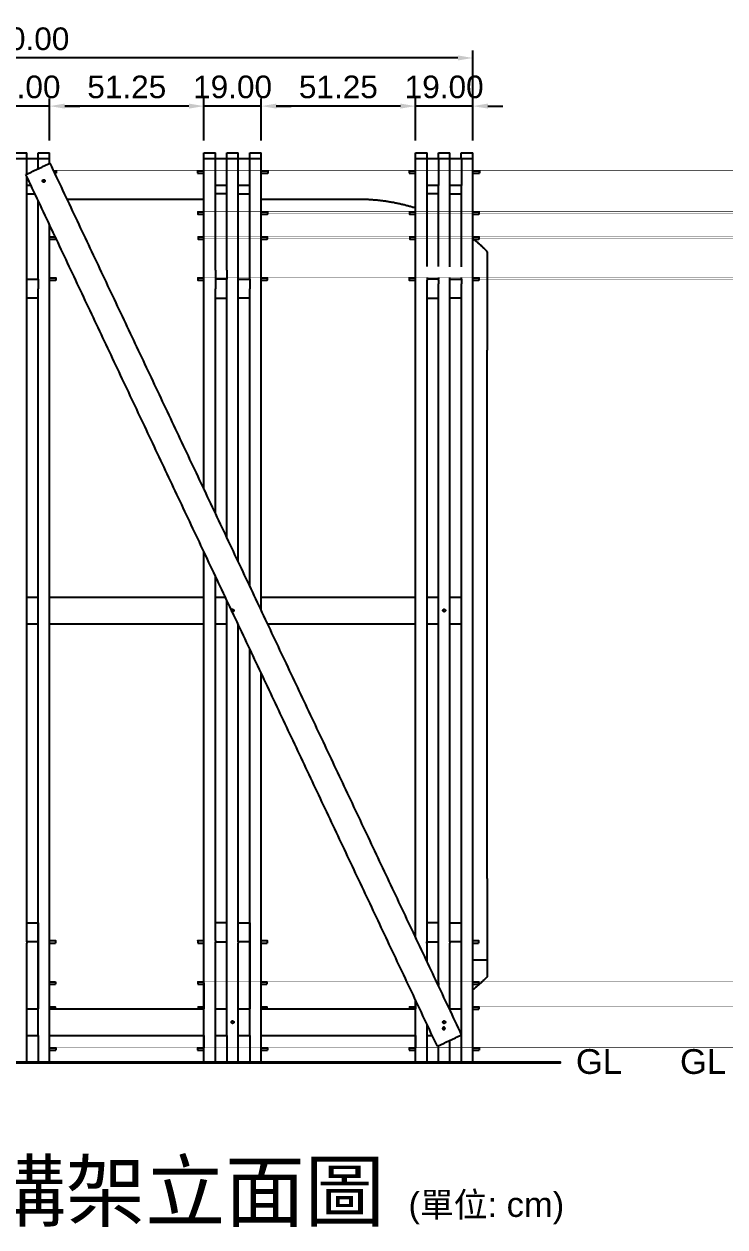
# Model space of a CAD drawing. Header units: millimetres. Extents: x -295 to 1561, y -7 to 1236.
# Drawn here: x 776.6 to 1009.3, y 396.2 to 795.5 of the extents above; entities that cross this region are included whole.
import ezdxf

# ---------------------------------------------------------------- set-up
doc = ezdxf.new("R2010")
doc.units = ezdxf.units.MM
doc.header["$MEASUREMENT"] = 0
for name, color, linetype, true_color in [('00_主架構$02_大斜撐', 7, 'Continuous', 0x7f0000), ('2D標尺寸', 7, 'Continuous', 0x7f0000), ('Make2D', 7, 'Continuous', 0x000000), ('Make2D$可見線$普通線', 7, 'Continuous', 0x000000)]:
    doc.layers.add(name, color=color, linetype=linetype, true_color=true_color)
doc.styles.add('Arial', font='arial.ttf')
doc.dimstyles.new('預設值', dxfattribs={"dimscale": 5, "dimtxt": 1.5, "dimasz": 1, "dimexe": 0.5, "dimexo": 0.5, "dimgap": 0.5, "dimtad": 1, "dimtoh": 1, "dimzin": 1, "dimdsep": 46, "dimtxsty": 'Arial', "dimcen": 0.5, "dimadec": 1, "dimazin": 0, "dimtfac": 1, "dimtdec": 4, "dimtix": 1, "dimtmove": 1, "dimatfit": 3, "dimfxl": 0, "dimtolj": 1, "dimtzin": 1, "dimarcsym": 0})

# ---------------------------------------------------------------- blocks, each defined once
blk = doc.blocks.new('*D1')
at = {"layer": '2D標尺寸', "color": 0, "lineweight": -2}
for p, q in [((625.61, 762.38), (625.61, 786.71)), ((925.61, 762.38), (925.61, 786.71)), ((920.61, 784.21), (630.61, 784.21))]:
    blk.add_line(p, q, dxfattribs=at)
at = {"layer": '2D標尺寸', "color": 0}
for points in [[(630.61, 785.05), (630.61, 783.38), (625.61, 784.21)], [(920.61, 783.38), (920.61, 785.05), (925.61, 784.21)]]:
    blk.add_solid(points, dxfattribs=at)
at = {"layer": 'Defpoints', "color": 0}
for p in [(625.61, 784.21), (625.61, 759.88), (925.61, 759.88)]:
    blk.add_point(p, dxfattribs=at)
at = {"layer": '2D標尺寸', "color": 0, "insert": (775.61, 790.54), "char_height": 7.5, "attachment_point": 5, "style": 'Arial'}
blk.add_mtext('\\A1;300.00', dxfattribs=at)
blk = doc.blocks.new('*D2')
at = {"layer": '2D標尺寸', "color": 0, "lineweight": -2}
for p, q in [((766.07, 756.79), (766.07, 770.73)), ((785.07, 756.8), (785.07, 770.73)), ((761.07, 768.23), (756.07, 768.23)), ((785.07, 768.23), (766.07, 768.23)), ((790.07, 768.23), (795.07, 768.23))]:
    blk.add_line(p, q, dxfattribs=at)
at = {"layer": '2D標尺寸', "color": 0}
for points in [[(761.07, 767.4), (761.07, 769.06), (766.07, 768.23)], [(790.07, 769.06), (790.07, 767.4), (785.07, 768.23)]]:
    blk.add_solid(points, dxfattribs=at)
at = {"layer": 'Defpoints', "color": 0}
for p in [(766.07, 768.23), (766.07, 754.29), (785.07, 754.3)]:
    blk.add_point(p, dxfattribs=at)
at = {"layer": '2D標尺寸', "color": 0, "insert": (775.57, 774.56), "char_height": 7.5, "attachment_point": 5, "style": 'Arial'}
blk.add_mtext('\\A1;19.00', dxfattribs=at)
blk = doc.blocks.new('*D3')
at = {"layer": '2D標尺寸', "color": 0, "lineweight": -2}
for p, q in [((785.07, 756.8), (785.07, 770.73)), ((836.32, 756.79), (836.32, 770.73)), ((831.32, 768.23), (790.07, 768.23))]:
    blk.add_line(p, q, dxfattribs=at)
at = {"layer": '2D標尺寸', "color": 0}
for points in [[(790.07, 769.06), (790.07, 767.4), (785.07, 768.23)], [(831.32, 767.4), (831.32, 769.06), (836.32, 768.23)]]:
    blk.add_solid(points, dxfattribs=at)
at = {"layer": 'Defpoints', "color": 0}
for p in [(785.07, 768.23), (785.07, 754.3), (836.32, 754.29)]:
    blk.add_point(p, dxfattribs=at)
at = {"layer": '2D標尺寸', "color": 0, "insert": (810.69, 774.56), "char_height": 7.5, "attachment_point": 5, "style": 'Arial'}
blk.add_mtext('\\A1;51.25', dxfattribs=at)
blk = doc.blocks.new('*D4')
at = {"layer": '00_主架構$02_大斜撐', "color": 0, "lineweight": -2}
for p, q in [((906.57, 756.8), (906.57, 770.73)), ((925.57, 756.8), (925.57, 770.73)), ((901.57, 768.23), (896.57, 768.23)), ((925.57, 768.23), (906.57, 768.23)), ((930.57, 768.23), (935.57, 768.23))]:
    blk.add_line(p, q, dxfattribs=at)
at = {"layer": '00_主架構$02_大斜撐', "color": 0}
for points in [[(901.57, 767.4), (901.57, 769.06), (906.57, 768.23)], [(930.57, 769.06), (930.57, 767.4), (925.57, 768.23)]]:
    blk.add_solid(points, dxfattribs=at)
at = {"layer": 'Defpoints', "color": 0}
for p in [(906.57, 768.23), (906.57, 754.3), (925.57, 754.3)]:
    blk.add_point(p, dxfattribs=at)
at = {"layer": '00_主架構$02_大斜撐', "color": 0, "insert": (916.07, 774.56), "char_height": 7.5, "attachment_point": 5, "style": 'Arial'}
blk.add_mtext('\\A1;19.00', dxfattribs=at)
blk = doc.blocks.new('*D5')
at = {"layer": '00_主架構$02_大斜撐', "color": 0, "lineweight": -2}
for p, q in [((855.32, 756.8), (855.32, 770.73)), ((906.57, 756.8), (906.57, 770.73)), ((901.57, 768.23), (860.32, 768.23))]:
    blk.add_line(p, q, dxfattribs=at)
at = {"layer": '00_主架構$02_大斜撐', "color": 0}
for points in [[(860.32, 769.06), (860.32, 767.4), (855.32, 768.23)], [(901.57, 767.4), (901.57, 769.06), (906.57, 768.23)]]:
    blk.add_solid(points, dxfattribs=at)
at = {"layer": 'Defpoints', "color": 0}
for p in [(855.32, 768.23), (855.32, 754.3), (906.57, 754.3)]:
    blk.add_point(p, dxfattribs=at)
at = {"layer": '00_主架構$02_大斜撐', "color": 0, "insert": (880.94, 774.56), "char_height": 7.5, "attachment_point": 5, "style": 'Arial'}
blk.add_mtext('\\A1;51.25', dxfattribs=at)
blk = doc.blocks.new('*D6')
at = {"layer": '00_主架構$02_大斜撐', "color": 0, "lineweight": -2}
for p, q in [((836.32, 756.8), (836.32, 770.73)), ((855.32, 756.8), (855.32, 770.73)), ((831.32, 768.23), (826.32, 768.23)), ((855.32, 768.23), (836.32, 768.23)), ((860.32, 768.23), (865.32, 768.23))]:
    blk.add_line(p, q, dxfattribs=at)
at = {"layer": '00_主架構$02_大斜撐', "color": 0}
for points in [[(831.32, 767.4), (831.32, 769.06), (836.32, 768.23)], [(860.32, 769.06), (860.32, 767.4), (855.32, 768.23)]]:
    blk.add_solid(points, dxfattribs=at)
at = {"layer": 'Defpoints', "color": 0}
for p in [(836.32, 768.23), (836.32, 754.3), (855.32, 754.3)]:
    blk.add_point(p, dxfattribs=at)
at = {"layer": '00_主架構$02_大斜撐', "color": 0, "insert": (845.82, 774.56), "char_height": 7.5, "attachment_point": 5, "style": 'Arial'}
blk.add_mtext('\\A1;19.00', dxfattribs=at)

msp = doc.modelspace()

# ---------------------------------------------------------------- linework, layer by layer
at = {"layer": 'Make2D'}
for points in [[(597.68, 450.833), (954.748, 450.833), (954.748, 450.845), (597.68, 450.845)], [(597.68, 450.83), (954.748, 450.83), (954.748, 450.843), (597.68, 450.843)], [(597.68, 450.823), (954.748, 450.823), (954.748, 450.836), (597.68, 450.836)], [(597.68, 450.815), (954.748, 450.815), (954.748, 450.827), (597.68, 450.827)], [(597.68, 450.809), (954.748, 450.809), (954.748, 450.822), (597.68, 450.822)], [(597.68, 450.809), (954.748, 450.809), (954.748, 450.821), (597.68, 450.821)], [(597.68, 450.807), (954.748, 450.807), (954.748, 450.82), (597.68, 450.82)], [(597.68, 450.806), (954.748, 450.806), (954.748, 450.819), (597.68, 450.819)], [(597.68, 450.805), (954.748, 450.805), (954.748, 450.818), (597.68, 450.818)], [(597.68, 450.802), (954.748, 450.802), (954.748, 450.814), (597.68, 450.814)], [(597.68, 450.8), (954.748, 450.8), (954.748, 450.812), (597.68, 450.812)], [(597.68, 450.799), (954.748, 450.799), (954.748, 450.812), (597.68, 450.812)], [(597.68, 450.797), (954.748, 450.797), (954.748, 450.809), (597.68, 450.809)], [(597.68, 450.791), (954.748, 450.791), (954.748, 450.804), (597.68, 450.804)], [(597.68, 450.786), (954.748, 450.786), (954.748, 450.799), (597.68, 450.799)], [(597.68, 450.785), (954.748, 450.785), (954.748, 450.798), (597.68, 450.798)], [(597.68, 450.784), (954.748, 450.784), (954.748, 450.796), (597.68, 450.796)], [(597.68, 450.783), (954.748, 450.783), (954.748, 450.795), (597.68, 450.795)], [(597.68, 450.782), (954.748, 450.782), (954.748, 450.794), (597.68, 450.794)], [(597.68, 450.779), (954.748, 450.779), (954.748, 450.791), (597.68, 450.791)], [(597.68, 450.779), (954.748, 450.779), (954.748, 450.791), (597.68, 450.791)], [(597.68, 450.778), (954.748, 450.778), (954.748, 450.79), (597.68, 450.79)], [(597.68, 450.777), (954.748, 450.777), (954.748, 450.789), (597.68, 450.789)], [(597.68, 450.776), (954.748, 450.776), (954.748, 450.788), (597.68, 450.788)], [(597.68, 450.774), (954.748, 450.774), (954.748, 450.786), (597.68, 450.786)], [(597.68, 450.772), (954.748, 450.772), (954.748, 450.785), (597.68, 450.785)], [(597.68, 450.773), (954.748, 450.773), (954.748, 450.785), (597.68, 450.785)], [(597.68, 450.77), (954.748, 450.77), (954.748, 450.783), (597.68, 450.783)], [(597.68, 450.764), (954.748, 450.764), (954.748, 450.777), (597.68, 450.777)], [(597.68, 450.763), (954.748, 450.763), (954.748, 450.776), (597.68, 450.776)], [(597.68, 450.763), (954.748, 450.763), (954.748, 450.776), (597.68, 450.776)], [(597.68, 450.762), (954.748, 450.762), (954.748, 450.775), (597.68, 450.775)], [(597.68, 450.76), (954.748, 450.76), (954.748, 450.773), (597.68, 450.773)], [(597.68, 450.755), (954.748, 450.755), (954.748, 450.768), (597.68, 450.768)], [(597.68, 450.755), (954.748, 450.755), (954.748, 450.768), (597.68, 450.768)], [(597.68, 450.755), (954.748, 450.755), (954.748, 450.768), (597.68, 450.768)], [(597.68, 450.754), (954.748, 450.754), (954.748, 450.767), (597.68, 450.767)], [(597.68, 450.755), (954.748, 450.755), (954.748, 450.767), (597.68, 450.767)], [(597.68, 450.753), (954.748, 450.753), (954.748, 450.766), (597.68, 450.766)], [(597.68, 450.75), (954.748, 450.75), (954.748, 450.763), (597.68, 450.763)], [(597.68, 450.75), (954.748, 450.75), (954.748, 450.762), (597.68, 450.762)], [(597.68, 450.748), (954.748, 450.748), (954.748, 450.761), (597.68, 450.761)], [(597.68, 450.746), (954.748, 450.746), (954.748, 450.759), (597.68, 450.759)], [(597.68, 450.746), (954.748, 450.746), (954.748, 450.759), (597.68, 450.759)], [(597.68, 450.745), (954.748, 450.745), (954.748, 450.757), (597.68, 450.757)], [(597.68, 450.742), (954.748, 450.742), (954.748, 450.754), (597.68, 450.754)], [(597.68, 450.74), (954.748, 450.74), (954.748, 450.753), (597.68, 450.753)], [(597.68, 450.739), (954.748, 450.739), (954.748, 450.752), (597.68, 450.752)], [(597.68, 450.738), (954.748, 450.738), (954.748, 450.751), (597.68, 450.751)], [(597.68, 450.737), (954.748, 450.737), (954.748, 450.75), (597.68, 450.75)], [(597.68, 450.737), (954.748, 450.737), (954.748, 450.749), (597.68, 450.749)], [(597.68, 450.737), (954.748, 450.737), (954.748, 450.749), (597.68, 450.749)], [(597.68, 450.735), (954.748, 450.735), (954.748, 450.747), (597.68, 450.747)], [(597.68, 450.734), (954.748, 450.734), (954.748, 450.746), (597.68, 450.746)], [(597.68, 450.732), (954.748, 450.732), (954.748, 450.745), (597.68, 450.745)], [(597.68, 450.731), (954.748, 450.731), (954.748, 450.744), (597.68, 450.744)], [(597.68, 450.729), (954.748, 450.729), (954.748, 450.741), (597.68, 450.741)], [(597.68, 450.728), (954.748, 450.728), (954.748, 450.74), (597.68, 450.74)], [(597.68, 450.727), (954.748, 450.727), (954.748, 450.74), (597.68, 450.74)], [(597.68, 450.726), (954.748, 450.726), (954.748, 450.739), (597.68, 450.739)], [(597.68, 450.724), (954.748, 450.724), (954.748, 450.736), (597.68, 450.736)], [(597.68, 450.719), (954.748, 450.719), (954.748, 450.732), (597.68, 450.732)], [(597.68, 450.719), (954.748, 450.719), (954.748, 450.732), (597.68, 450.732)], [(597.68, 450.719), (954.748, 450.719), (954.748, 450.731), (597.68, 450.731)], [(597.68, 450.718), (954.748, 450.718), (954.748, 450.731), (597.68, 450.731)], [(597.68, 450.718), (954.748, 450.718), (954.748, 450.73), (597.68, 450.73)], [(597.68, 450.717), (954.748, 450.717), (954.748, 450.729), (597.68, 450.729)], [(597.68, 450.717), (954.748, 450.717), (954.748, 450.729), (597.68, 450.729)], [(597.68, 450.716), (954.748, 450.716), (954.748, 450.728), (597.68, 450.728)], [(597.68, 450.713), (954.748, 450.713), (954.748, 450.726), (597.68, 450.726)], [(597.68, 450.713), (954.748, 450.713), (954.748, 450.725), (597.68, 450.725)], [(597.68, 450.711), (954.748, 450.711), (954.748, 450.723), (597.68, 450.723)], [(597.68, 450.711), (954.748, 450.711), (954.748, 450.723), (597.68, 450.723)], [(597.68, 450.71), (954.748, 450.71), (954.748, 450.722), (597.68, 450.722)], [(597.68, 450.709), (954.748, 450.709), (954.748, 450.722), (597.68, 450.722)], [(597.68, 450.71), (954.748, 450.71), (954.748, 450.722), (597.68, 450.722)], [(597.68, 450.709), (954.748, 450.709), (954.748, 450.721), (597.68, 450.721)], [(597.68, 450.706), (954.748, 450.706), (954.748, 450.719), (597.68, 450.719)], [(597.68, 450.705), (954.748, 450.705), (954.748, 450.717), (597.68, 450.717)], [(597.68, 450.704), (954.748, 450.704), (954.748, 450.716), (597.68, 450.716)], [(597.68, 450.701), (954.748, 450.701), (954.748, 450.714), (597.68, 450.714)], [(597.68, 450.701), (954.748, 450.701), (954.748, 450.714), (597.68, 450.714)], [(597.68, 450.695), (954.748, 450.695), (954.748, 450.708), (597.68, 450.708)], [(597.68, 450.695), (954.748, 450.695), (954.748, 450.708), (597.68, 450.708)], [(597.68, 450.692), (954.748, 450.692), (954.748, 450.705), (597.68, 450.705)], [(597.68, 450.691), (954.748, 450.691), (954.748, 450.704), (597.68, 450.704)], [(597.68, 450.69), (954.748, 450.69), (954.748, 450.703), (597.68, 450.703)], [(597.68, 450.691), (954.748, 450.691), (954.748, 450.703), (597.68, 450.703)], [(597.68, 450.688), (954.748, 450.688), (954.748, 450.701), (597.68, 450.701)], [(597.68, 450.688), (954.748, 450.688), (954.748, 450.701), (597.68, 450.701)], [(597.68, 450.687), (954.748, 450.687), (954.748, 450.7), (597.68, 450.7)], [(597.68, 450.685), (954.748, 450.685), (954.748, 450.698), (597.68, 450.698)], [(597.68, 450.683), (954.748, 450.683), (954.748, 450.696), (597.68, 450.696)], [(597.68, 450.683), (954.748, 450.683), (954.748, 450.696), (597.68, 450.696)], [(597.68, 450.682), (954.748, 450.682), (954.748, 450.695), (597.68, 450.695)], [(597.68, 450.682), (954.748, 450.682), (954.748, 450.695), (597.68, 450.695)], [(597.68, 450.681), (954.748, 450.681), (954.748, 450.694), (597.68, 450.694)], [(597.68, 450.677), (954.748, 450.677), (954.748, 450.69), (597.68, 450.69)], [(597.68, 450.673), (954.748, 450.673), (954.748, 450.685), (597.68, 450.685)], [(597.68, 450.67), (954.748, 450.67), (954.748, 450.683), (597.68, 450.683)], [(597.68, 450.665), (954.748, 450.665), (954.748, 450.678), (597.68, 450.678)], [(597.68, 450.664), (954.748, 450.664), (954.748, 450.677), (597.68, 450.677)], [(597.68, 450.663), (954.748, 450.663), (954.748, 450.676), (597.68, 450.676)], [(597.68, 450.66), (954.748, 450.66), (954.748, 450.673), (597.68, 450.673)], [(597.68, 450.659), (954.748, 450.659), (954.748, 450.672), (597.68, 450.672)], [(597.68, 450.655), (954.748, 450.655), (954.748, 450.668), (597.68, 450.668)], [(597.68, 450.642), (954.748, 450.642), (954.748, 450.654), (597.68, 450.654)], [(597.68, 450.637), (954.748, 450.637), (954.748, 450.649), (597.68, 450.649)]]:
    msp.add_lwpolyline(points, close=True, dxfattribs=at)
at = {"layer": 'Make2D$可見線$普通線'}
for points in [[(773.677, 752.688), (775.577, 752.688), (777.477, 752.688)], [(773.677, 750.81), (775.577, 750.81), (777.477, 750.81)], [(777.477, 750.81), (777.477, 751.749), (777.477, 752.688)], [(777.477, 750.81), (779.377, 750.81), (781.277, 750.81)], [(777.477, 745.653), (777.477, 748.231), (777.477, 750.81)], [(781.271, 750.81), (781.271, 751.749), (781.271, 752.688)], [(781.271, 752.688), (783.171, 752.688), (785.071, 752.688)], [(781.277, 747.447), (781.277, 749.128), (781.277, 750.81)], [(781.277, 750.81), (783.177, 750.81), (785.077, 750.81)], [(785.071, 750.81), (785.071, 751.749), (785.071, 752.688)], [(785.077, 749.242), (785.077, 750.026), (785.077, 750.81)], [(836.327, 750.81), (836.327, 751.749), (836.327, 752.688)], [(836.327, 752.688), (838.227, 752.688), (840.127, 752.688)], [(836.327, 641.124), (836.327, 695.967), (836.327, 750.81)], [(836.327, 750.81), (838.227, 750.81), (840.127, 750.81)], [(840.127, 750.81), (840.127, 751.749), (840.127, 752.688)], [(840.127, 741.91), (840.127, 746.36), (840.127, 750.81)], [(840.127, 750.81), (842.027, 750.81), (843.927, 750.81)], [(843.927, 750.81), (843.927, 751.749), (843.927, 752.688)], [(843.927, 752.688), (845.827, 752.688), (847.727, 752.688)], [(843.927, 713.747), (843.927, 732.278), (843.927, 750.81)], [(843.927, 750.81), (845.827, 750.81), (847.727, 750.81)], [(847.727, 750.81), (847.727, 751.749), (847.727, 752.688)], [(847.727, 750.81), (849.627, 750.81), (851.527, 750.81)], [(847.727, 712.553), (847.727, 731.681), (847.727, 750.81)], [(851.521, 750.81), (851.521, 751.749), (851.521, 752.688)], [(851.521, 752.688), (853.421, 752.688), (855.321, 752.688)], [(851.527, 712.553), (851.527, 731.681), (851.527, 750.81)], [(851.527, 750.81), (853.427, 750.81), (855.327, 750.81)], [(855.321, 750.81), (855.321, 751.749), (855.321, 752.688)], [(855.327, 600.887), (855.327, 675.848), (855.327, 750.81)], [(906.577, 750.81), (906.577, 751.749), (906.577, 752.688)], [(906.577, 752.688), (908.475, 752.688), (910.373, 752.688)], [(906.577, 492.352), (906.577, 621.581), (906.577, 750.81)], [(906.577, 750.81), (908.476, 750.81), (910.375, 750.81)], [(910.377, 750.81), (910.377, 751.749), (910.377, 752.688)], [(910.377, 750.81), (912.276, 750.81), (914.175, 750.81)], [(910.377, 714.959), (910.377, 732.884), (910.377, 750.81)], [(914.177, 750.81), (914.177, 751.749), (914.177, 752.688)], [(914.177, 752.688), (916.075, 752.688), (917.973, 752.688)], [(914.177, 750.81), (916.076, 750.81), (917.975, 750.81)], [(914.177, 750.81), (914.177, 746.36), (914.177, 741.91)], [(917.977, 750.81), (917.977, 751.749), (917.977, 752.688)], [(917.977, 741.91), (917.977, 746.36), (917.977, 750.81)], [(917.977, 750.81), (919.875, 750.81), (921.772, 750.81)], [(921.771, 750.81), (921.771, 751.749), (921.771, 752.688)], [(921.771, 752.688), (923.67, 752.688), (925.568, 752.688)], [(921.777, 750.81), (923.675, 750.81), (925.572, 750.81)], [(921.777, 750.81), (921.777, 746.36), (921.777, 741.91)], [(925.571, 750.81), (925.571, 751.749), (925.571, 752.688)], [(925.577, 450.81), (925.577, 600.81), (925.577, 750.81)], [(777.192, 745.518), (781.215, 747.418), (785.238, 749.318)], [(921.875, 459.956), (853.557, 604.636), (785.238, 749.317)], [(786.446, 746.76), (786.837, 746.76), (787.228, 746.76)], [(787.228, 746.76), (787.24, 746.76), (787.251, 746.76)], [(834.181, 746.76), (835.254, 746.76), (836.327, 746.76)], [(855.327, 746.76), (856.403, 746.76), (857.478, 746.76)], [(857.478, 746.76), (857.49, 746.76), (857.501, 746.76)], [(904.431, 746.76), (905.504, 746.76), (906.577, 746.76)], [(925.577, 746.76), (926.653, 746.76), (927.728, 746.76)], [(927.728, 746.76), (927.74, 746.76), (927.751, 746.76)], [(845.454, 600.953), (811.322, 673.234), (777.19, 745.516)], [(777.477, 712.553), (777.477, 728.731), (777.477, 744.909)], [(786.823, 745.96), (787.026, 745.96), (787.228, 745.96)], [(787.228, 745.96), (787.24, 745.96), (787.251, 745.96)], [(834.181, 745.96), (835.254, 745.96), (836.327, 745.96)], [(855.327, 745.96), (856.403, 745.96), (857.478, 745.96)], [(857.478, 745.96), (857.49, 745.96), (857.501, 745.96)], [(904.431, 745.96), (905.504, 745.96), (906.577, 745.96)], [(925.577, 745.96), (926.653, 745.96), (927.728, 745.96)], [(927.728, 745.96), (927.74, 745.96), (927.751, 745.96)], [(778.893, 741.91), (778.185, 741.91), (777.477, 741.91)], [(777.477, 739.058), (778.858, 739.058), (780.24, 739.058)], [(840.127, 713.747), (840.127, 727.828), (840.127, 741.91)], [(843.927, 741.91), (842.027, 741.91), (840.127, 741.91)], [(843.927, 739.058), (842.027, 739.058), (840.127, 739.058)], [(851.527, 741.91), (849.627, 741.91), (847.727, 741.91)], [(847.727, 739.058), (849.627, 739.058), (851.527, 739.058)], [(914.175, 741.91), (912.276, 741.91), (910.377, 741.91)], [(914.173, 739.058), (912.275, 739.058), (910.377, 739.058)], [(914.177, 714.959), (914.177, 728.434), (914.177, 741.91)], [(917.977, 714.915), (917.977, 728.412), (917.977, 741.91)], [(921.774, 741.91), (919.876, 741.91), (917.977, 741.91)], [(917.977, 739.058), (919.875, 739.058), (921.773, 739.058)], [(921.777, 714.915), (921.777, 728.412), (921.777, 741.91)], [(781.277, 712.553), (781.277, 724.707), (781.277, 736.862)], [(836.327, 737.267), (813.627, 737.267), (790.928, 737.267)], [(887.489, 737.267), (871.408, 737.267), (855.327, 737.267)], [(834.308, 733.13), (835.318, 733.13), (836.327, 733.13)], [(834.308, 732.33), (835.318, 732.33), (836.327, 732.33)], [(855.327, 733.13), (856.356, 733.13), (857.385, 733.13)], [(855.327, 732.33), (856.356, 732.33), (857.385, 732.33)], [(904.558, 733.13), (905.568, 733.13), (906.577, 733.13)], [(904.558, 732.33), (905.568, 732.33), (906.577, 732.33)], [(925.577, 733.13), (926.606, 733.13), (927.635, 733.13)], [(925.577, 732.33), (926.606, 732.33), (927.635, 732.33)], [(785.077, 450.81), (785.077, 589.812), (785.077, 728.814)], [(785.077, 724.839), (786.016, 724.839), (786.954, 724.839)], [(785.077, 724.039), (786.052, 724.039), (787.027, 724.039)], [(787.027, 724.686), (787.027, 724.362), (787.027, 724.039)], [(834.441, 724.839), (835.384, 724.839), (836.327, 724.839)], [(834.441, 724.039), (835.384, 724.039), (836.327, 724.039)], [(855.327, 724.839), (856.302, 724.839), (857.277, 724.839)], [(855.327, 724.039), (856.302, 724.039), (857.277, 724.039)], [(904.691, 724.839), (905.634, 724.839), (906.577, 724.839)], [(904.691, 724.039), (905.634, 724.039), (906.577, 724.039)], [(925.577, 724.839), (926.552, 724.839), (927.527, 724.839)], [(925.577, 724.039), (926.552, 724.039), (927.527, 724.039)], [(927.527, 724.839), (927.562, 724.839), (927.597, 724.839)], [(927.527, 724.039), (927.562, 724.039), (927.597, 724.039)], [(777.477, 710.774), (777.477, 711.664), (777.477, 712.553)], [(777.477, 708.896), (777.477, 709.835), (777.477, 710.774)], [(777.477, 710.774), (779.377, 710.774), (781.277, 710.774)], [(781.277, 710.774), (781.277, 711.664), (781.277, 712.553)], [(781.277, 710.774), (781.277, 709.201), (781.277, 707.628)], [(785.077, 711.21), (786.085, 711.21), (787.092, 711.21)], [(834.239, 711.21), (835.283, 711.21), (836.327, 711.21)], [(840.127, 713.747), (840.127, 712.26), (840.127, 710.774)], [(840.127, 710.774), (840.127, 709.201), (840.127, 707.628)], [(843.927, 710.774), (842.027, 710.774), (840.127, 710.774)], [(843.927, 713.747), (843.927, 712.26), (843.927, 710.774)], [(843.927, 708.896), (843.927, 709.835), (843.927, 710.774)], [(847.727, 710.774), (847.727, 711.664), (847.727, 712.553)], [(847.727, 708.896), (847.727, 709.835), (847.727, 710.774)], [(847.727, 710.774), (849.627, 710.774), (851.527, 710.774)], [(851.527, 710.774), (851.527, 711.664), (851.527, 712.553)], [(851.527, 710.774), (851.527, 709.201), (851.527, 707.628)], [(855.327, 711.21), (856.335, 711.21), (857.342, 711.21)], [(904.489, 711.21), (905.533, 711.21), (906.577, 711.21)], [(910.377, 711.21), (910.377, 710.992), (910.377, 710.774)], [(910.377, 710.774), (910.377, 710.594), (910.377, 710.413)], [(914.173, 710.774), (912.275, 710.774), (910.377, 710.774)], [(914.177, 711.21), (914.177, 710.992), (914.177, 710.774)], [(914.177, 710.413), (914.177, 710.594), (914.177, 710.774)], [(917.977, 710.774), (917.977, 710.992), (917.977, 711.21)], [(917.977, 710.413), (917.977, 710.594), (917.977, 710.774)], [(917.977, 710.774), (919.875, 710.774), (921.773, 710.774)], [(921.777, 710.774), (921.777, 710.992), (921.777, 711.21)], [(921.777, 710.774), (921.777, 710.594), (921.777, 710.413)], [(925.577, 711.21), (926.585, 711.21), (927.592, 711.21)], [(777.477, 491.21), (777.477, 600.053), (777.477, 708.896)], [(781.277, 459.71), (781.277, 583.669), (781.277, 707.628)], [(785.077, 710.41), (786.085, 710.41), (787.092, 710.41)], [(834.239, 710.41), (835.283, 710.41), (836.327, 710.41)], [(840.127, 633.076), (840.127, 670.352), (840.127, 707.628)], [(843.927, 625.029), (843.927, 666.962), (843.927, 708.896)], [(847.727, 616.981), (847.727, 662.939), (847.727, 708.896)], [(851.527, 608.934), (851.527, 658.281), (851.527, 707.628)], [(855.327, 710.41), (856.335, 710.41), (857.342, 710.41)], [(904.489, 710.41), (905.533, 710.41), (906.577, 710.41)], [(910.377, 709.211), (910.377, 709.812), (910.377, 710.413)], [(910.377, 491.21), (910.377, 600.21), (910.377, 709.211)], [(914.177, 710.413), (914.177, 709.826), (914.177, 709.24)], [(914.177, 476.258), (914.177, 592.749), (914.177, 709.24)], [(917.977, 709.24), (917.977, 709.826), (917.977, 710.413)], [(917.977, 491.21), (917.977, 600.225), (917.977, 709.24)], [(921.777, 710.413), (921.777, 709.812), (921.777, 709.211)], [(921.777, 460.163), (921.777, 584.687), (921.777, 709.211)], [(925.577, 710.41), (926.585, 710.41), (927.592, 710.41)], [(781.277, 704.481), (779.377, 704.481), (777.477, 704.481)], [(840.127, 704.481), (842.027, 704.481), (843.927, 704.481)], [(851.527, 704.481), (849.627, 704.481), (847.727, 704.481)], [(910.377, 704.481), (912.275, 704.481), (914.173, 704.481)], [(921.773, 704.481), (919.875, 704.481), (917.977, 704.481)], [(930.397, 511.891), (930.397, 599.579), (930.397, 687.267)], [(836.327, 450.81), (836.327, 535.545), (836.327, 620.28)], [(840.127, 491.21), (840.127, 551.721), (840.127, 612.233)], [(777.477, 605.26), (779.377, 605.26), (781.277, 605.26)], [(785.077, 605.26), (810.702, 605.26), (836.327, 605.26)], [(840.127, 605.26), (841.773, 605.26), (843.42, 605.26)], [(843.927, 459.71), (843.927, 531.947), (843.927, 604.185)], [(855.327, 605.26), (880.952, 605.26), (906.577, 605.26)], [(910.377, 605.26), (912.277, 605.26), (914.177, 605.26)], [(917.977, 605.26), (919.877, 605.26), (921.777, 605.26)], [(913.827, 456.155), (879.764, 528.293), (845.7, 600.43)], [(777.477, 596.36), (779.377, 596.36), (781.277, 596.36)], [(785.077, 596.36), (810.702, 596.36), (836.327, 596.36)], [(840.127, 596.36), (842.027, 596.36), (843.927, 596.36)], [(847.727, 491.21), (847.727, 543.674), (847.727, 596.138)], [(857.465, 596.36), (882.021, 596.36), (906.577, 596.36)], [(910.377, 596.36), (912.277, 596.36), (914.177, 596.36)], [(917.977, 596.36), (919.877, 596.36), (921.777, 596.36)], [(851.527, 459.71), (851.527, 523.9), (851.527, 588.09)], [(855.327, 450.81), (855.327, 515.426), (855.327, 580.043)], [(930.397, 511.891), (930.397, 498.288), (930.397, 484.684)], [(777.477, 497.138), (779.371, 497.138), (781.265, 497.138)], [(781.265, 497.138), (781.265, 493.992), (781.265, 490.845)], [(843.915, 497.138), (842.021, 497.138), (840.127, 497.138)], [(843.915, 490.845), (843.915, 493.992), (843.915, 497.138)], [(847.727, 497.138), (849.621, 497.138), (851.515, 497.138)], [(851.515, 497.138), (851.515, 493.992), (851.515, 490.845)], [(914.165, 497.138), (912.271, 497.138), (910.377, 497.138)], [(914.165, 490.845), (914.165, 493.992), (914.165, 497.138)], [(917.977, 497.138), (919.871, 497.138), (921.765, 497.138)], [(921.765, 497.138), (921.765, 493.992), (921.765, 490.845)], [(777.465, 490.845), (777.465, 491.027), (777.465, 491.21)], [(781.265, 491.21), (781.271, 491.21), (781.277, 491.21)], [(785.077, 491.21), (786.047, 491.21), (787.017, 491.21)], [(834.278, 491.21), (835.303, 491.21), (836.327, 491.21)], [(840.115, 491.21), (840.115, 491.027), (840.115, 490.845)], [(843.915, 491.21), (843.921, 491.21), (843.927, 491.21)], [(847.715, 490.845), (847.715, 491.027), (847.715, 491.21)], [(851.515, 491.21), (851.521, 491.21), (851.527, 491.21)], [(855.327, 491.21), (856.297, 491.21), (857.267, 491.21)], [(910.365, 491.21), (910.365, 491.027), (910.365, 490.845)], [(914.165, 491.21), (914.171, 491.21), (914.177, 491.21)], [(917.965, 490.845), (917.965, 491.027), (917.965, 491.21)], [(921.765, 491.21), (921.771, 491.21), (921.777, 491.21)], [(925.577, 491.21), (926.547, 491.21), (927.517, 491.21)], [(777.465, 490.845), (777.465, 490.627), (777.465, 490.41)], [(781.265, 490.845), (779.365, 490.845), (777.465, 490.845)], [(777.477, 459.71), (777.477, 475.06), (777.477, 490.41)], [(781.265, 490.845), (781.265, 484.03), (781.265, 477.215)], [(781.265, 490.41), (781.271, 490.41), (781.277, 490.41)], [(785.077, 490.41), (786.047, 490.41), (787.017, 490.41)], [(787.017, 490.81), (787.017, 490.613), (787.017, 490.416)], [(834.278, 490.81), (834.278, 490.613), (834.278, 490.416)], [(834.278, 490.41), (835.303, 490.41), (836.327, 490.41)], [(840.115, 490.41), (840.115, 490.627), (840.115, 490.845)], [(840.115, 490.845), (842.015, 490.845), (843.915, 490.845)], [(840.127, 459.71), (840.127, 475.06), (840.127, 490.41)], [(843.915, 468.61), (843.915, 479.727), (843.915, 490.845)], [(843.915, 490.41), (843.921, 490.41), (843.927, 490.41)], [(847.715, 490.845), (847.715, 490.627), (847.715, 490.41)], [(851.515, 490.845), (849.615, 490.845), (847.715, 490.845)], [(847.727, 459.71), (847.727, 475.06), (847.727, 490.41)], [(851.515, 490.845), (851.515, 484.03), (851.515, 477.215)], [(851.515, 490.41), (851.521, 490.41), (851.527, 490.41)], [(855.327, 490.41), (856.297, 490.41), (857.267, 490.41)], [(857.267, 490.81), (857.267, 490.613), (857.267, 490.416)], [(910.365, 490.41), (910.365, 490.627), (910.365, 490.845)], [(910.365, 490.845), (912.265, 490.845), (914.165, 490.845)], [(910.377, 484.305), (910.377, 487.357), (910.377, 490.41)], [(914.165, 477.215), (914.165, 484.03), (914.165, 490.845)], [(914.165, 490.41), (914.171, 490.41), (914.177, 490.41)], [(917.965, 490.845), (917.965, 490.627), (917.965, 490.41)], [(921.765, 490.845), (919.865, 490.845), (917.965, 490.845)], [(917.977, 468.21), (917.977, 479.31), (917.977, 490.41)], [(921.765, 490.845), (921.765, 484.03), (921.765, 477.215)], [(921.765, 490.41), (921.771, 490.41), (921.777, 490.41)], [(925.577, 490.41), (926.547, 490.41), (927.517, 490.41)], [(927.517, 490.81), (927.517, 490.613), (927.517, 490.416)], [(781.259, 483.508), (781.268, 483.508), (781.277, 483.508)], [(781.265, 484.684), (781.271, 484.684), (781.277, 484.684)], [(836.315, 477.215), (836.315, 480.362), (836.315, 483.508)], [(836.315, 483.508), (836.321, 483.508), (836.327, 483.508)], [(843.915, 484.684), (843.921, 484.684), (843.927, 484.684)], [(843.915, 483.508), (843.921, 483.508), (843.927, 483.508)], [(851.509, 483.508), (851.518, 483.508), (851.527, 483.508)], [(851.515, 484.684), (851.521, 484.684), (851.527, 484.684)], [(914.177, 484.684), (914.171, 484.684), (914.165, 484.684)], [(914.165, 483.508), (914.171, 483.508), (914.177, 483.508)], [(921.762, 483.508), (921.77, 483.508), (921.777, 483.508)], [(921.777, 484.684), (921.771, 484.684), (921.765, 484.684)], [(930.397, 484.684), (927.987, 484.684), (925.577, 484.684)], [(930.397, 484.684), (930.397, 481.971), (930.397, 479.258)], [(781.259, 477.215), (781.259, 472.912), (781.259, 468.61)], [(781.277, 477.215), (781.268, 477.215), (781.259, 477.215)], [(785.077, 477.58), (786.036, 477.58), (786.994, 477.58)], [(785.077, 476.78), (786.036, 476.78), (786.994, 476.78)], [(786.994, 477.58), (786.994, 477.38), (786.994, 477.18)], [(786.994, 477.18), (786.994, 476.983), (786.994, 476.787)], [(834.299, 477.58), (835.307, 477.58), (836.315, 477.58)], [(834.299, 477.18), (834.299, 476.983), (834.299, 476.787)], [(834.299, 476.78), (835.307, 476.78), (836.315, 476.78)], [(836.315, 477.215), (836.315, 472.912), (836.315, 468.61)], [(836.327, 477.215), (836.321, 477.215), (836.315, 477.215)], [(843.927, 477.215), (843.921, 477.215), (843.915, 477.215)], [(851.509, 477.215), (851.509, 472.912), (851.509, 468.61)], [(851.527, 477.215), (851.518, 477.215), (851.509, 477.215)], [(855.327, 477.58), (856.286, 477.58), (857.244, 477.58)], [(855.327, 476.78), (856.286, 476.78), (857.244, 476.78)], [(857.244, 477.58), (857.244, 477.38), (857.244, 477.18)], [(857.244, 477.18), (857.244, 476.983), (857.244, 476.787)], [(914.165, 477.215), (914.165, 476.749), (914.165, 476.283)], [(914.177, 477.215), (914.171, 477.215), (914.165, 477.215)], [(921.759, 477.215), (921.759, 472.912), (921.759, 468.61)], [(921.777, 477.215), (921.77, 477.215), (921.762, 477.215)], [(925.577, 477.58), (926.536, 477.58), (927.494, 477.58)], [(925.577, 476.78), (926.536, 476.78), (927.494, 476.78)], [(927.494, 477.18), (927.494, 476.983), (927.494, 476.787)], [(906.565, 471.534), (906.565, 470.072), (906.565, 468.61)], [(906.577, 450.81), (906.577, 461.159), (906.577, 471.509)], [(777.477, 468.61), (779.377, 468.61), (781.277, 468.61)], [(785.077, 469.289), (786.018, 469.289), (786.958, 469.289)], [(785.077, 468.61), (810.702, 468.61), (836.327, 468.61)], [(786.958, 468.889), (786.958, 468.749), (786.958, 468.61)], [(834.345, 469.289), (835.33, 469.289), (836.315, 469.289)], [(834.345, 468.889), (834.345, 468.749), (834.345, 468.61)], [(840.127, 468.61), (842.027, 468.61), (843.927, 468.61)], [(847.727, 468.61), (849.627, 468.61), (851.527, 468.61)], [(855.327, 469.289), (856.268, 469.289), (857.208, 469.289)], [(855.327, 468.61), (880.952, 468.61), (906.577, 468.61)], [(857.208, 468.889), (857.208, 468.749), (857.208, 468.61)], [(904.595, 469.289), (905.58, 469.289), (906.565, 469.289)], [(904.595, 468.889), (904.595, 468.749), (904.595, 468.61)], [(917.977, 468.61), (919.877, 468.61), (921.777, 468.61)], [(925.577, 469.289), (926.518, 469.289), (927.458, 469.289)], [(925.577, 468.489), (926.518, 468.489), (927.458, 468.489)], [(927.458, 469.289), (927.508, 469.289), (927.558, 469.289)], [(927.458, 468.889), (927.458, 468.693), (927.458, 468.496)], [(927.458, 468.489), (927.508, 468.489), (927.558, 468.489)], [(927.558, 469.289), (927.558, 468.893), (927.558, 468.496)], [(910.377, 450.81), (910.377, 457.135), (910.377, 463.461)], [(777.477, 450.81), (777.477, 455.26), (777.477, 459.71)], [(777.477, 459.71), (779.377, 459.71), (781.277, 459.71)], [(781.277, 459.71), (781.277, 455.26), (781.277, 450.81)], [(785.077, 459.71), (810.702, 459.71), (836.327, 459.71)], [(836.315, 459.71), (836.315, 457.685), (836.315, 455.66)], [(840.127, 450.81), (840.127, 455.26), (840.127, 459.71)], [(840.127, 459.71), (842.027, 459.71), (843.927, 459.71)], [(843.927, 459.71), (843.927, 455.26), (843.927, 450.81)], [(847.727, 450.81), (847.727, 455.26), (847.727, 459.71)], [(847.727, 459.71), (849.627, 459.71), (851.527, 459.71)], [(851.527, 459.71), (851.527, 455.26), (851.527, 450.81)], [(855.327, 459.71), (880.952, 459.71), (906.577, 459.71)], [(906.565, 459.71), (906.565, 457.685), (906.565, 455.66)], [(910.377, 459.71), (911.263, 459.71), (912.149, 459.71)], [(913.829, 456.157), (917.852, 458.056), (921.875, 459.956)], [(921.353, 459.71), (921.565, 459.71), (921.777, 459.71)], [(921.777, 450.81), (921.777, 455.36), (921.777, 459.91)], [(785.077, 455.66), (786.116, 455.66), (787.155, 455.66)], [(787.155, 455.66), (787.164, 455.66), (787.173, 455.66)], [(834.172, 455.66), (835.25, 455.66), (836.327, 455.66)], [(855.327, 455.66), (856.366, 455.66), (857.405, 455.66)], [(857.405, 455.66), (857.414, 455.66), (857.423, 455.66)], [(904.422, 455.66), (905.5, 455.66), (906.577, 455.66)], [(914.177, 450.81), (914.177, 453.565), (914.177, 456.321)], [(917.977, 450.81), (917.977, 454.462), (917.977, 458.115)], [(925.577, 455.66), (926.616, 455.66), (927.655, 455.66)], [(927.655, 455.66), (927.664, 455.66), (927.673, 455.66)], [(785.077, 454.86), (786.116, 454.86), (787.155, 454.86)], [(787.155, 454.86), (787.164, 454.86), (787.173, 454.86)], [(834.172, 454.86), (835.25, 454.86), (836.327, 454.86)], [(855.327, 454.86), (856.366, 454.86), (857.405, 454.86)], [(857.405, 454.86), (857.414, 454.86), (857.423, 454.86)], [(904.422, 454.86), (905.5, 454.86), (906.577, 454.86)], [(925.577, 454.86), (926.616, 454.86), (927.655, 454.86)], [(927.655, 454.86), (927.664, 454.86), (927.673, 454.86)], [(773.677, 450.81), (775.577, 450.81), (777.477, 450.81)], [(781.277, 450.81), (779.377, 450.81), (777.477, 450.81)], [(781.277, 450.81), (783.177, 450.81), (785.077, 450.81)], [(836.327, 450.81), (838.227, 450.81), (840.127, 450.81)], [(843.927, 450.81), (842.027, 450.81), (840.127, 450.81)], [(843.927, 450.81), (845.827, 450.81), (847.727, 450.81)], [(851.527, 450.81), (849.627, 450.81), (847.727, 450.81)], [(851.527, 450.81), (853.427, 450.81), (855.327, 450.81)], [(906.577, 450.81), (908.477, 450.81), (910.377, 450.81)], [(914.177, 450.81), (912.277, 450.81), (910.377, 450.81)], [(914.177, 450.81), (916.077, 450.81), (917.977, 450.81)], [(921.777, 450.81), (919.877, 450.81), (917.977, 450.81)], [(921.777, 450.81), (923.677, 450.81), (925.577, 450.81)]]:
    msp.add_open_spline(points, degree=2, dxfattribs=at)
for points, weights, knots in [([(787.228, 746.753), (787.228, 746.76), (787.228, 746.36), (787.228, 746.027), (787.228, 745.966)], [0.935929608385, 0.707106781187, 1, 0.743718433538, 0.935929608385], [0.5497787, 0.5497787, 0.5497787, 1.2199851, 1.2199851, 1.8064158, 1.8064158, 1.8064158]), ([(787.251, 746.753), (787.251, 746.76), (787.251, 746.36), (787.251, 746.027), (787.251, 745.966)], [0.935929608385, 0.707106781187, 1, 0.743718433538, 0.935929608385], [0.5497787, 0.5497787, 0.5497787, 1.2199851, 1.2199851, 1.8064158, 1.8064158, 1.8064158]), ([(834.181, 746.753), (834.181, 746.76), (834.181, 746.36), (834.181, 746.027), (834.181, 745.966)], [0.935929608385, 0.707106781187, 1, 0.743718433538, 0.935929608385], [0.5497787, 0.5497787, 0.5497787, 1.2199851, 1.2199851, 1.8064158, 1.8064158, 1.8064158]), ([(857.478, 746.753), (857.478, 746.76), (857.478, 746.36), (857.478, 746.027), (857.478, 745.966)], [0.935929608385, 0.707106781187, 1, 0.743718433538, 0.935929608385], [0.5497787, 0.5497787, 0.5497787, 1.2199851, 1.2199851, 1.8064158, 1.8064158, 1.8064158]), ([(857.501, 746.753), (857.501, 746.76), (857.501, 746.36), (857.501, 746.027), (857.501, 745.966)], [0.935929608385, 0.707106781187, 1, 0.743718433538, 0.935929608385], [0.5497787, 0.5497787, 0.5497787, 1.2199851, 1.2199851, 1.8064158, 1.8064158, 1.8064158]), ([(904.431, 746.753), (904.431, 746.76), (904.431, 746.36), (904.431, 746.027), (904.431, 745.966)], [0.935929608385, 0.707106781187, 1, 0.743718433538, 0.935929608385], [0.5497787, 0.5497787, 0.5497787, 1.2199851, 1.2199851, 1.8064158, 1.8064158, 1.8064158]), ([(927.728, 746.753), (927.728, 746.76), (927.728, 746.36), (927.728, 746.027), (927.728, 745.966)], [0.935929608385, 0.707106781187, 1, 0.743718433538, 0.935929608385], [0.5497787, 0.5497787, 0.5497787, 1.2199851, 1.2199851, 1.8064158, 1.8064158, 1.8064158]), ([(927.751, 746.753), (927.751, 746.76), (927.751, 746.36), (927.751, 746.027), (927.751, 745.966)], [0.935929608385, 0.707106781187, 1, 0.743718433538, 0.935929608385], [0.5497787, 0.5497787, 0.5497787, 1.2199851, 1.2199851, 1.8064158, 1.8064158, 1.8064158]), ([(783.514, 743.383), (783.525, 743.782), (783.125, 743.793), (782.725, 743.804), (782.714, 743.405), (782.703, 743.005), (783.103, 742.994), (783.503, 742.983), (783.514, 743.383)], [1, 0.707170973578, 1, 0.707106781187, 1, 0.707106781186, 1, 0.707106781187, 1], [0, 0, 0, 0.6282459, 0.6282459, 1.2565644, 1.2565644, 1.884883, 1.884883, 2.5132015, 2.5132015, 2.5132015]), ([(834.308, 733.123), (834.308, 733.13), (834.308, 732.73), (834.308, 732.33), (834.308, 732.33)], [0.935929608385, 0.707106781187, 1, 0.707106781187, 1], [1.1780972, 1.1780972, 1.1780972, 1.8456857, 1.8456857, 2.5132741, 2.5132741, 2.5132741]), ([(857.385, 733.123), (857.385, 733.13), (857.385, 732.73), (857.385, 732.33), (857.385, 732.33)], [0.935929608385, 0.707106781187, 1, 0.707106781187, 1], [1.1780972, 1.1780972, 1.1780972, 1.8456857, 1.8456857, 2.5132741, 2.5132741, 2.5132741]), ([(904.558, 733.123), (904.558, 733.13), (904.558, 732.73), (904.558, 732.33), (904.558, 732.33)], [0.935929608385, 0.707106781187, 1, 0.707106781187, 1], [1.1780972, 1.1780972, 1.1780972, 1.8456857, 1.8456857, 2.5132741, 2.5132741, 2.5132741]), ([(927.635, 733.123), (927.635, 733.13), (927.635, 732.73), (927.635, 732.33), (927.635, 732.33)], [0.935929608385, 0.707106781187, 1, 0.707106781187, 1], [1.1780972, 1.1780972, 1.1780972, 1.8456857, 1.8456857, 2.5132741, 2.5132741, 2.5132741]), ([(834.441, 724.833), (834.441, 724.839), (834.441, 724.439), (834.441, 724.039), (834.441, 724.039)], [0.935929608385, 0.707106781187, 1, 0.707106781187, 1], [1.1780972, 1.1780972, 1.1780972, 1.8456857, 1.8456857, 2.5132741, 2.5132741, 2.5132741]), ([(857.277, 724.833), (857.277, 724.839), (857.277, 724.439), (857.277, 724.039), (857.277, 724.039)], [0.935929608385, 0.707106781187, 1, 0.707106781187, 1], [1.1780972, 1.1780972, 1.1780972, 1.8456857, 1.8456857, 2.5132741, 2.5132741, 2.5132741]), ([(904.691, 724.833), (904.691, 724.839), (904.691, 724.439), (904.691, 724.039), (904.691, 724.039)], [0.935929608385, 0.707106781187, 1, 0.707106781187, 1], [1.1780972, 1.1780972, 1.1780972, 1.8456857, 1.8456857, 2.5132741, 2.5132741, 2.5132741]), ([(927.527, 724.833), (927.527, 724.839), (927.527, 724.439), (927.527, 724.039), (927.527, 724.039)], [0.935929608385, 0.707106781187, 1, 0.707106781187, 1], [1.1780972, 1.1780972, 1.1780972, 1.8456857, 1.8456857, 2.5132741, 2.5132741, 2.5132741]), ([(927.597, 724.833), (927.597, 724.839), (927.597, 724.439), (927.597, 724.106), (927.597, 724.046)], [0.935929608385, 0.707106781187, 1, 0.743718433538, 0.935929608385], [0.5497787, 0.5497787, 0.5497787, 1.2199851, 1.2199851, 1.8064158, 1.8064158, 1.8064158]), ([(787.092, 711.203), (787.092, 711.21), (787.092, 710.81), (787.092, 710.41), (787.092, 710.41)], [0.935929608385, 0.707106781187, 1, 0.707106781187, 1], [1.1780972, 1.1780972, 1.1780972, 1.8456857, 1.8456857, 2.5132741, 2.5132741, 2.5132741]), ([(834.239, 711.203), (834.239, 711.21), (834.239, 710.81), (834.239, 710.41), (834.239, 710.41)], [0.935929608385, 0.707106781187, 1, 0.707106781187, 1], [1.1780972, 1.1780972, 1.1780972, 1.8456857, 1.8456857, 2.5132741, 2.5132741, 2.5132741]), ([(857.342, 711.203), (857.342, 711.21), (857.342, 710.81), (857.342, 710.41), (857.342, 710.41)], [0.935929608385, 0.707106781187, 1, 0.707106781187, 1], [1.1780972, 1.1780972, 1.1780972, 1.8456857, 1.8456857, 2.5132741, 2.5132741, 2.5132741]), ([(904.489, 711.203), (904.489, 711.21), (904.489, 710.81), (904.489, 710.41), (904.489, 710.41)], [0.935929608385, 0.707106781187, 1, 0.707106781187, 1], [1.1780972, 1.1780972, 1.1780972, 1.8456857, 1.8456857, 2.5132741, 2.5132741, 2.5132741]), ([(927.592, 711.203), (927.592, 711.21), (927.592, 710.81), (927.592, 710.41), (927.592, 710.41)], [0.935929608385, 0.707106781187, 1, 0.707106781187, 1], [1.1780972, 1.1780972, 1.1780972, 1.8456857, 1.8456857, 2.5132741, 2.5132741, 2.5132741]), ([(845.427, 600.81), (845.427, 600.41), (845.827, 600.41), (846.227, 600.41), (846.227, 600.81), (846.227, 601.21), (845.827, 601.21), (845.427, 601.21), (845.427, 600.81)], [1, 0.707106781187, 1, 0.707106781187, 1, 0.707106781186, 1, 0.707106781187, 1], [0, 0, 0, 0.6283185, 0.6283185, 1.2566371, 1.2566371, 1.8849556, 1.8849556, 2.5132741, 2.5132741, 2.5132741]), ([(915.677, 600.81), (915.677, 600.41), (916.077, 600.41), (916.477, 600.41), (916.477, 600.81), (916.477, 601.21), (916.077, 601.21), (915.677, 601.21), (915.677, 600.81)], [1, 0.707106781187, 1, 0.707106781187, 1, 0.707106781186, 1, 0.707106781187, 1], [0, 0, 0, 0.6283185, 0.6283185, 1.2566371, 1.2566371, 1.8849556, 1.8849556, 2.5132741, 2.5132741, 2.5132741]), ([(787.017, 491.206), (787.017, 491.21), (787.017, 491.21), (787.017, 491.21), (787.017, 490.81)], [0.952426115306, 0.973884497531, 1, 0.707106781187, 1], [1.82893226, 1.82893226, 1.82893226, 1.88495559, 1.88495559, 2.51327412, 2.51327412, 2.51327412]), ([(834.278, 491.206), (834.278, 491.21), (834.278, 491.21), (834.278, 491.21), (834.278, 490.81)], [0.952426115306, 0.973884497531, 1, 0.707106781187, 1], [1.82893226, 1.82893226, 1.82893226, 1.88495559, 1.88495559, 2.51327412, 2.51327412, 2.51327412]), ([(857.267, 491.206), (857.267, 491.21), (857.267, 491.21), (857.267, 491.21), (857.267, 490.81)], [0.952426115306, 0.973884497531, 1, 0.707106781187, 1], [1.82893226, 1.82893226, 1.82893226, 1.88495559, 1.88495559, 2.51327412, 2.51327412, 2.51327412]), ([(927.517, 491.203), (927.517, 491.21), (927.517, 491.21), (927.517, 491.21), (927.517, 490.81)], [0.935929608385, 0.963388347648, 1, 0.707106781187, 1], [1.80641578, 1.80641578, 1.80641578, 1.88495559, 1.88495559, 2.51327412, 2.51327412, 2.51327412]), ([(834.299, 477.573), (834.299, 477.58), (834.299, 477.58), (834.299, 477.58), (834.299, 477.18)], [0.935929608385, 0.963388347648, 1, 0.707106781187, 1], [1.80641578, 1.80641578, 1.80641578, 1.88495559, 1.88495559, 2.51327412, 2.51327412, 2.51327412]), ([(927.494, 477.573), (927.494, 477.58), (927.494, 477.58), (927.494, 477.58), (927.494, 477.18)], [0.935929608385, 0.963388347648, 1, 0.707106781187, 1], [1.80641578, 1.80641578, 1.80641578, 1.88495559, 1.88495559, 2.51327412, 2.51327412, 2.51327412]), ([(786.958, 469.286), (786.958, 469.289), (786.958, 469.289), (786.958, 469.289), (786.958, 468.889)], [0.952426115306, 0.973884497531, 1, 0.707106781187, 1], [1.82893226, 1.82893226, 1.82893226, 1.88495559, 1.88495559, 2.51327412, 2.51327412, 2.51327412]), ([(834.345, 469.283), (834.345, 469.289), (834.345, 469.289), (834.345, 469.289), (834.345, 468.889)], [0.935929608385, 0.963388347648, 1, 0.707106781187, 1], [1.80641578, 1.80641578, 1.80641578, 1.88495559, 1.88495559, 2.51327412, 2.51327412, 2.51327412]), ([(857.208, 469.286), (857.208, 469.289), (857.208, 469.289), (857.208, 469.289), (857.208, 468.889)], [0.952426115306, 0.973884497531, 1, 0.707106781187, 1], [1.82893226, 1.82893226, 1.82893226, 1.88495559, 1.88495559, 2.51327412, 2.51327412, 2.51327412]), ([(904.595, 469.283), (904.595, 469.289), (904.595, 469.289), (904.595, 469.289), (904.595, 468.889)], [0.935929608385, 0.963388347648, 1, 0.707106781187, 1], [1.80641578, 1.80641578, 1.80641578, 1.88495559, 1.88495559, 2.51327412, 2.51327412, 2.51327412]), ([(927.458, 469.283), (927.458, 469.289), (927.458, 469.289), (927.458, 469.289), (927.458, 468.889)], [0.935929608385, 0.963388347648, 1, 0.707106781187, 1], [1.80641578, 1.80641578, 1.80641578, 1.88495559, 1.88495559, 2.51327412, 2.51327412, 2.51327412]), ([(845.427, 464.16), (845.427, 463.76), (845.827, 463.76), (846.227, 463.76), (846.227, 464.16), (846.227, 464.56), (845.827, 464.56), (845.427, 464.56), (845.427, 464.16)], [1, 0.707106781187, 1, 0.707106781186, 1, 0.707106781186, 1, 0.707106781187, 1], [0, 0, 0, 0.6283185, 0.6283185, 1.2566371, 1.2566371, 1.8849556, 1.8849556, 2.5132741, 2.5132741, 2.5132741]), ([(915.677, 464.16), (915.677, 463.76), (916.077, 463.76), (916.477, 463.76), (916.477, 464.16), (916.477, 464.56), (916.077, 464.56), (915.677, 464.56), (915.677, 464.16)], [1, 0.707106781187, 1, 0.707106781186, 1, 0.707106781186, 1, 0.707106781187, 1], [0, 0, 0, 0.6283185, 0.6283185, 1.2566371, 1.2566371, 1.8849556, 1.8849556, 2.5132741, 2.5132741, 2.5132741]), ([(916.351, 462.069), (916.362, 462.468), (915.962, 462.479), (915.562, 462.49), (915.551, 462.091), (915.54, 461.691), (915.94, 461.68), (916.34, 461.669), (916.351, 462.068)], [1, 0.707170973578, 1, 0.707106781187, 1, 0.707106781186, 1, 0.707106781187, 1], [0, 0, 0, 0.6282459, 0.6282459, 1.2565644, 1.2565644, 1.884883, 1.884883, 2.5132015, 2.5132015, 2.5132015]), ([(787.155, 455.653), (787.155, 455.66), (787.155, 455.26), (787.155, 454.927), (787.155, 454.866)], [0.935929608385, 0.707106781187, 1, 0.743718433538, 0.935929608385], [0.5497787, 0.5497787, 0.5497787, 1.2199851, 1.2199851, 1.8064158, 1.8064158, 1.8064158]), ([(787.173, 455.653), (787.173, 455.66), (787.173, 455.26), (787.173, 454.927), (787.173, 454.866)], [0.935929608385, 0.707106781187, 1, 0.743718433538, 0.935929608385], [0.5497787, 0.5497787, 0.5497787, 1.2199851, 1.2199851, 1.8064158, 1.8064158, 1.8064158]), ([(834.172, 455.653), (834.172, 455.66), (834.172, 455.26), (834.172, 454.927), (834.172, 454.866)], [0.935929608385, 0.707106781187, 1, 0.743718433538, 0.935929608385], [0.5497787, 0.5497787, 0.5497787, 1.2199851, 1.2199851, 1.8064158, 1.8064158, 1.8064158]), ([(857.405, 455.653), (857.405, 455.66), (857.405, 455.26), (857.405, 454.927), (857.405, 454.866)], [0.935929608385, 0.707106781187, 1, 0.743718433538, 0.935929608385], [0.5497787, 0.5497787, 0.5497787, 1.2199851, 1.2199851, 1.8064158, 1.8064158, 1.8064158]), ([(857.423, 455.653), (857.423, 455.66), (857.423, 455.26), (857.423, 454.927), (857.423, 454.866)], [0.935929608385, 0.707106781187, 1, 0.743718433538, 0.935929608385], [0.5497787, 0.5497787, 0.5497787, 1.2199851, 1.2199851, 1.8064158, 1.8064158, 1.8064158]), ([(904.422, 455.653), (904.422, 455.66), (904.422, 455.26), (904.422, 454.927), (904.422, 454.866)], [0.935929608385, 0.707106781187, 1, 0.743718433538, 0.935929608385], [0.5497787, 0.5497787, 0.5497787, 1.2199851, 1.2199851, 1.8064158, 1.8064158, 1.8064158]), ([(927.655, 455.653), (927.655, 455.66), (927.655, 455.26), (927.655, 454.927), (927.655, 454.866)], [0.935929608385, 0.707106781187, 1, 0.743718433538, 0.935929608385], [0.5497787, 0.5497787, 0.5497787, 1.2199851, 1.2199851, 1.8064158, 1.8064158, 1.8064158]), ([(927.673, 455.653), (927.673, 455.66), (927.673, 455.26), (927.673, 454.927), (927.673, 454.866)], [0.935929608385, 0.707106781187, 1, 0.743718433538, 0.935929608385], [0.5497787, 0.5497787, 0.5497787, 1.2199851, 1.2199851, 1.8064158, 1.8064158, 1.8064158])]:
    msp.add_rational_spline(points, weights, degree=2, knots=knots, dxfattribs=at)
for points, weights in [([(906.577, 734.342), (897.258, 737.274), (887.489, 737.267)], [1, 0.988347569296, 1]), ([(930.397, 719.901), (928.249, 722.1), (925.864, 724.039)], [1, 0.998352929175, 1]), ([(930.397, 479.258), (928.12, 476.926), (925.577, 474.888)], [1, 0.998154224933, 1])]:
    msp.add_rational_spline(points, weights, degree=2, dxfattribs=at)
msp.add_open_spline([(930.397, 719.901), (930.397, 719.901), (930.397, 719.808), (930.397, 719.62), (930.397, 718.681), (930.397, 715.42), (930.397, 710.343), (930.397, 705.265), (930.397, 698.655), (930.397, 691.536), (930.397, 690.117), (930.397, 688.691), (930.397, 687.267)], degree=3, knots=[26.4795102, 26.4795102, 26.4795102, 26.4795102, 30.789183, 30.789183, 30.789183, 52.5215542, 52.5215542, 52.5215542, 74.2539254, 74.2539254, 74.2539254, 78.5635982, 78.5635982, 78.5635982, 78.5635982], dxfattribs=at)

# ---------------------------------------------------------------- texts
at = {"layer": '2D標尺寸', "attachment_point": 7, "line_spacing_factor": 0.963855}
for s, insert, char_height, width in [('\\fArial;GL', (959.807, 446.864), 8.2147, 22.56573), ('\\fArial;GL', (994.371, 446.864), 8.2147, 22.56573), ('\\fArial;東西向木構架立面圖', (658.008, 396.182), 19.4093, 258.98555), ('\\fArial;(單位: cm)', (904.212, 397.039), 8.21472, 59.08659)]:
    msp.add_mtext(s, dxfattribs=dict(at, insert=insert, char_height=char_height, width=width))

# ---------------------------------------------------------------- dimensions: what is measured, and where the dimension line sits
at = {"layer": '00_主架構$02_大斜撐'}
for base, p1, p2, picture, middle in [((836.318, 768.228), (855.318, 754.299), (836.318, 754.299), '*D6', (845.818, 774.557)), ((855.318, 768.228), (906.568, 754.299), (855.318, 754.299), '*D5', (880.943, 774.557)), ((906.568, 768.228), (925.568, 754.299), (906.568, 754.299), '*D4', (916.068, 774.557))]:
    dim = msp.add_linear_dim(base=base, p1=p1, p2=p2, angle=180, dimstyle='預設值', dxfattribs=at)
    dim.commit()
    dim.dimension.update_dxf_attribs({"geometry": picture, "text_midpoint": middle})
at = {"layer": '2D標尺寸'}
for base, p1, p2, picture, middle in [((625.606, 784.215), (925.606, 759.885), (625.606, 759.885), '*D1', (775.606, 790.544)), ((766.068, 768.228), (785.068, 754.299), (766.068, 754.289), '*D2', (775.568, 774.557)), ((785.068, 768.228), (836.318, 754.289), (785.068, 754.299), '*D3', (810.693, 774.557))]:
    dim = msp.add_linear_dim(base=base, p1=p1, p2=p2, angle=180, dimstyle='預設值', dxfattribs=at)
    dim.commit()
    dim.dimension.update_dxf_attribs({"geometry": picture, "text_midpoint": middle})

doc.saveas('drawing.dxf')
